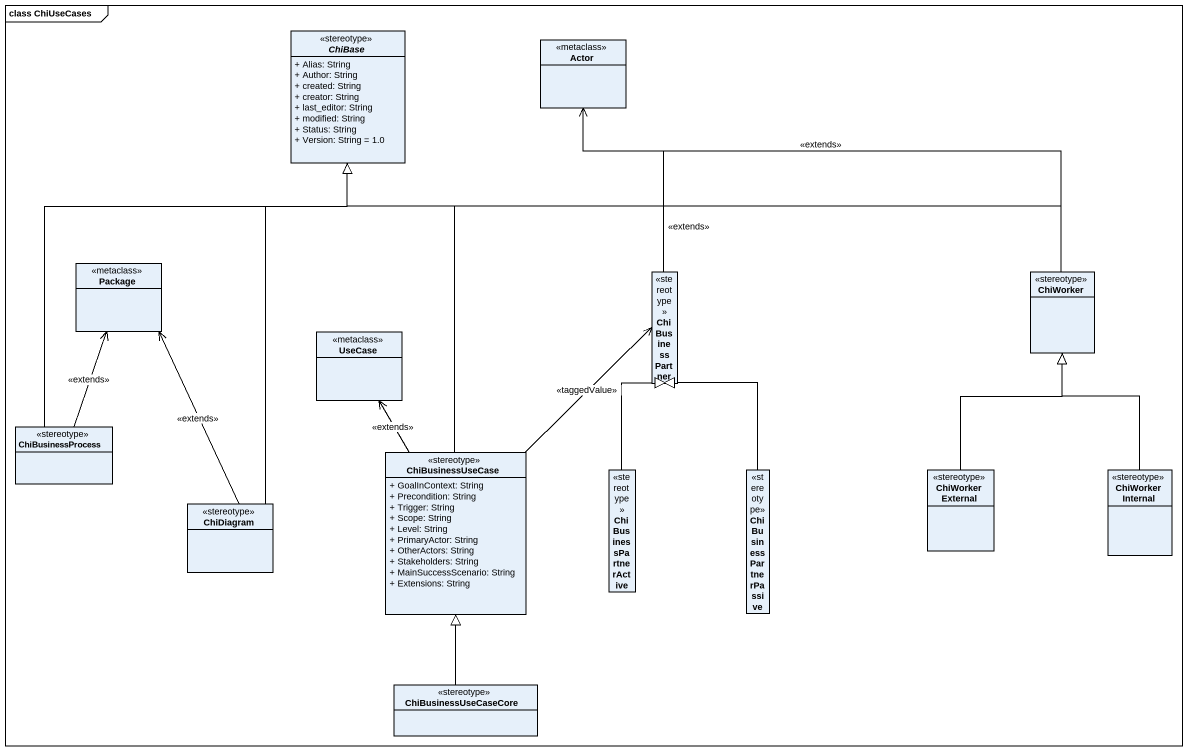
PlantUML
@startuml
mainframe class ChiUseCases
hide circle
hide empty members
skinparam classAttributeIconSize 0
abstract class ChiBase <<stereotype>> {
  + Alias: String
  + Author: String
  + created: String
  + creator: String
  + last_editor: String
  + modified: String
  + Status: String
  + Version: String = 1.0
}
class "Actor" as Actor_ <<metaclass>>
class "Package" as Package_ <<metaclass>>
class ChiBusinessPartner <<stereotype>>
class ChiWorker <<stereotype>>
class "UseCase" as UseCase_ <<metaclass>>
class ChiBusinessProcess <<stereotype>>
class ChiBusinessUseCase <<stereotype>> {
  + GoalInContext: String
  + Precondition: String
  + Trigger: String
  + Scope: String
  + Level: String
  + PrimaryActor: String
  + OtherActors: String
  + Stakeholders: String
  + MainSuccessScenario: String
  + Extensions: String
}
class ChiDiagram <<stereotype>>
class ChiBusinessPartnerActive <<stereotype>>
class ChiBusinessPartnerPassive <<stereotype>>
class ChiWorkerExternal <<stereotype>>
class ChiWorkerInternal <<stereotype>>
class ChiBusinessUseCaseCore <<stereotype>>
ChiBusinessPartner -up-|> ChiBase
ChiBusinessPartner -up-> Actor_ : <<extends>>
ChiWorker -left-|> ChiBase
ChiWorker -left-> Actor_ : <<extends>>
ChiBusinessProcess -up-|> ChiBase
ChiBusinessProcess -up-> Package_ : <<extends>>
ChiBusinessUseCase -up-|> ChiBase
ChiBusinessUseCase -up-> ChiBusinessPartner : <<taggedValue>>
ChiBusinessUseCase -up-> UseCase_ : <<extends>>
ChiDiagram -up-|> ChiBase
ChiDiagram -up-> Package_ : <<extends>>
ChiBusinessPartnerActive -up-|> ChiBusinessPartner
ChiBusinessPartnerPassive -up-|> ChiBusinessPartner
ChiWorkerExternal -up-|> ChiWorker
ChiWorkerInternal -up-|> ChiWorker
ChiBusinessUseCaseCore -up-|> ChiBusinessUseCase
@enduml
